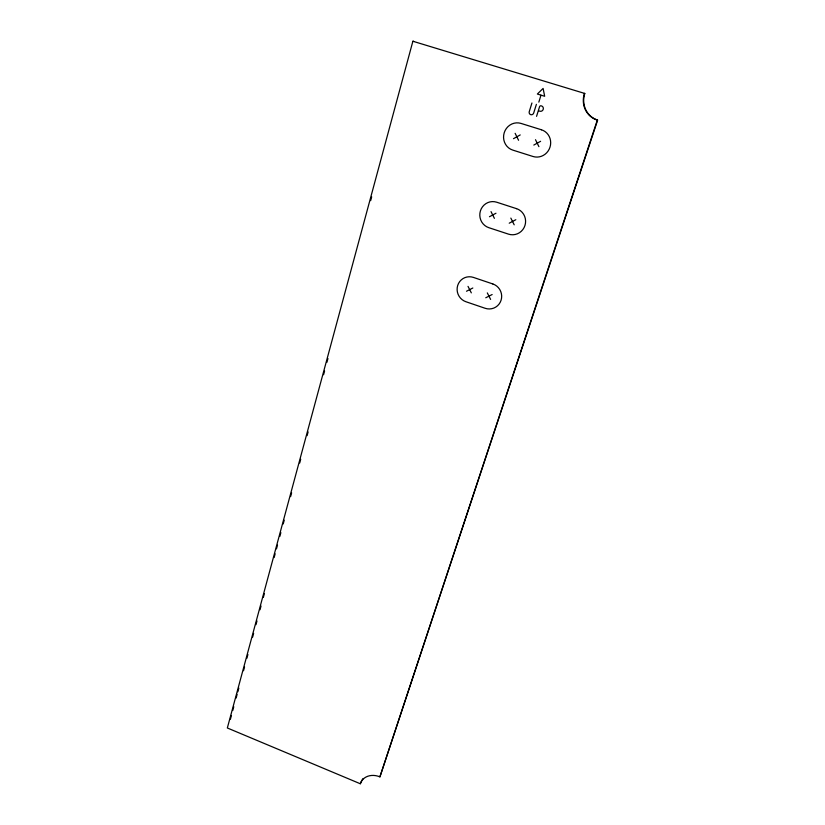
<?xml version="1.0" encoding="UTF-8"?>
<svg xmlns="http://www.w3.org/2000/svg" width="825" height="825" viewBox="0 0 825 825"><rect width="100%" height="100%" fill="white"/><g stroke="black" fill="none" stroke-linecap="round" stroke-linejoin="round"><path stroke-width="1.24" d="M412.882 41.25L227.339 727.98L360.298 783.75A16.655 13.777 32.7 0 1 379.912 776.861L597.661 120.079A21.904 20.594 -60.7 0 1 584.791 93.472L412.882 41.25L413.717 41.425M230.412 719.194L231.423 715.461M232.774 710.49L233.774 706.757M236.136 698.053L237.136 694.32M237.817 691.835L238.827 688.102M243.53 670.694L244.54 666.961M246.892 658.257L247.902 654.524M252.615 637.117L253.626 633.383M255.977 624.68L256.988 620.947M260.009 609.757L261.02 606.024M263.371 597.321L264.382 593.587M274.137 557.525L275.148 553.792M276.488 548.821L277.499 545.088M279.85 536.384L280.861 532.651M283.222 523.947L284.223 520.214M290.617 496.588L291.627 492.855M299.702 463.011L300.702 459.278M307.096 435.652L308.107 431.918M323.575 374.715L324.586 370.982M326.937 362.278L327.948 358.545M370.662 200.609L371.673 196.876M531.939 102.991L529.258 111.633A2.454 2.32 -72.1 0 0 530.743 114.654A2.454 2.32 -72.1 0 0 533.692 113.004L536.384 104.362M538.828 102.125L541.004 95.153L544.665 96.278L543.108 88.419L537.353 94.029L540.746 95.071M536.559 116.335L539.56 106.734A1.341 1.268 -70.5 0 1 541.169 105.837L541.551 105.951A2.753 2.599 -70.5 0 1 543.211 109.343A2.753 2.599 -70.5 0 1 539.901 111.2L538.581 110.787M379.912 776.861L597.321 120.11A21.955 20.646 -60.7 0 1 584.409 93.431L584.791 93.472M360.298 783.75L361.082 782.275A16.624 13.757 32.7 0 1 363.165 778.501M513.501 138.672L520.214 134.929M533.816 145.056L540.602 141.312M489.462 216.727L495.969 213.242M509.231 223.193L515.811 219.718M466.517 291.235L472.828 288.007M485.77 297.773L492.143 294.535M468.012 286.378L471.323 292.865M487.307 292.906L490.607 299.403M491.03 211.633L494.392 218.336M510.84 218.089L514.192 224.812M515.14 133.33L518.564 140.26M535.497 139.714L538.911 146.654M541.437 129.773L520.987 123.41A13.963 13.293 -75.3 0 0 504.209 132.773A13.963 13.293 -75.3 0 0 512.748 150.088L533.012 156.492A14.004 13.375 -71.6 0 0 550.007 147.139A14.004 13.375 -71.6 0 0 541.437 129.773M516.553 208.663L496.66 202.208A13.355 12.953 -88.4 0 0 480.408 210.911A13.355 12.953 -88.4 0 0 488.792 227.669L508.52 234.145A13.375 13.045 -84.1 0 0 524.968 225.462A13.375 13.045 -84.1 0 0 516.553 208.663M492.803 283.944L473.437 277.417A12.88 12.53 65.5 0 0 457.679 285.512A12.88 12.53 65.5 0 0 465.929 301.733L485.131 308.282A12.891 12.623 62.3 0 0 501.084 300.218A12.891 12.623 62.3 0 0 492.803 283.944"/></g></svg>
